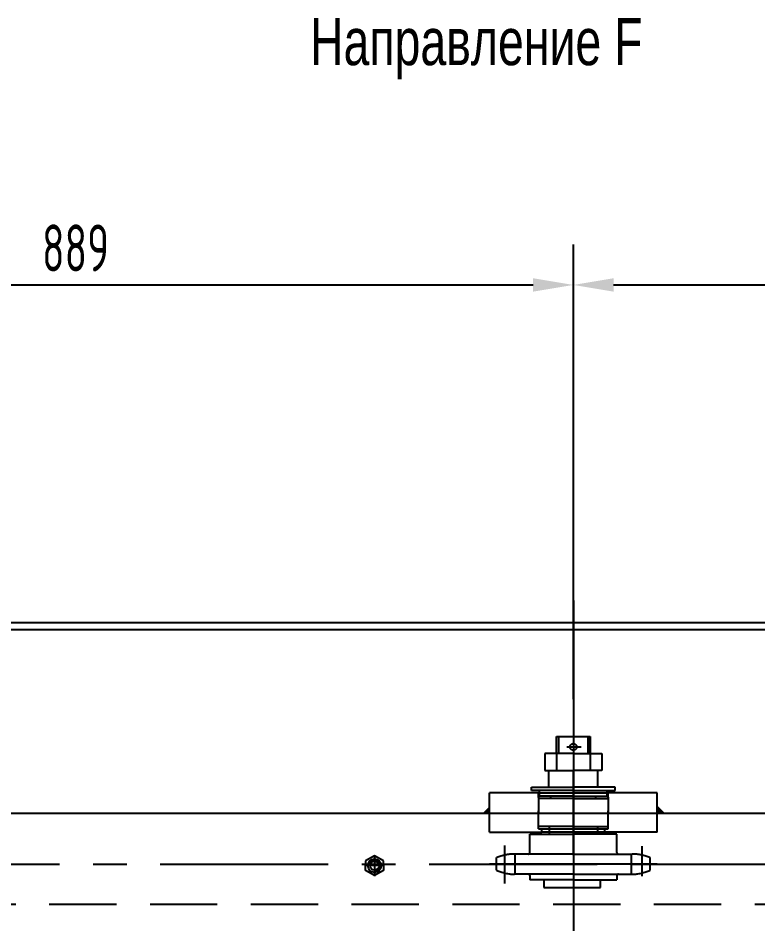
# Model space of a CAD drawing. Header units: millimetres. Extents: x 0 to 10092, y -1 to 7128.
# Drawn here: x 3126 to 3786, y 2384 to 3193 of the extents above; entities that cross this region are included whole.
import ezdxf
from ezdxf.enums import TextEntityAlignment as Align

# ---------------------------------------------------------------- set-up
doc = ezdxf.new("R2010")
doc.units = ezdxf.units.MM
doc.header["$LTSCALE"] = 120
doc.linetypes.add('F', pattern=[0.75, 0.5, -0.25])
doc.linetypes.add('G', pattern=[2, 1.25, -0.25, 0.25, -0.25])
for name, color, linetype in [('01', 7, 'Continuous'), ('02', 1, 'Continuous'), ('04', 2, 'F'), ('05', 4, 'G'), ('08', 1, 'Continuous')]:
    doc.layers.add(name, color=color, linetype=linetype)
doc.styles.get("Standard").update_dxf_attribs({"font": 'isocp', "width": 0.707, "bigfont": 'intecad.shx'})
doc.dimstyles.new('INTE', dxfattribs={"dimscale": 12, "dimtxt": 3.5, "dimasz": 3, "dimexe": 3, "dimexo": 0, "dimgap": 1, "dimtad": 1, "dimdec": 3, "dimdsep": 46, "dimtxsty": 'Standard', "dimcen": 0, "dimclrd": 1, "dimclre": 1, "dimclrt": 3, "dimaunit": 1, "dimadec": 0, "dimazin": 0, "dimtfac": 1, "dimtdec": 3, "dimtmove": 0, "dimatfit": 0, "dimfxl": 3, "dimarcsym": 0})

# ---------------------------------------------------------------- blocks, each defined once
blk = doc.blocks.new('*U59')
at = {"layer": '01'}
for p, q in [((0, 8.89), (-8, 4.27)), ((8, 4.27), (0, 8.89)), ((-8, 4.27), (-8, 0)), ((-8, -4.27), (-8, 0)), ((8, 0), (8, 4.27)), ((0, -8.89), (-8, -4.27)), ((8, -4.27), (0, -8.89)), ((8, 0), (8, -4.27))]:
    blk.add_line(p, q, dxfattribs=at)
blk.add_circle((0, 0), 4, dxfattribs=at)
at = {"layer": '02'}
blk.add_arc((0, 0), 5, 265.86816, 183.1341, dxfattribs=at)
at = {"layer": '05'}
for p, q in [((0, 9.43), (0, -9.4)), ((8.56, 0), (-8.82, 0))]:
    blk.add_line(p, q, dxfattribs=at)
blk = doc.blocks.new('nmnm')
at = {"layer": '04', "color": 2, "linetype": 'F'}
for p, q in [((2744.75, 3822.76), (2744.75, 3838.13)), ((2744.75, 3822.76), (2744.75, 3838.13)), ((2744.75, 3838.13), (2774.75, 3838.13)), ((2746.75, 3822.76), (2746.75, 3838.13)), ((2772.75, 3838.13), (2772.75, 3822.76)), ((2774.75, 3822.76), (2774.75, 3838.13)), ((2774.75, 3838.13), (2774.75, 3822.76)), ((2753.81, 3828.76), (2766.83, 3828.76)), ((2759.75, 3822.76), (2734.33, 3822.76)), ((2734.33, 3822.76), (2734.33, 3807.76)), ((2744.75, 3822.76), (2744.75, 3807.76)), ((2759.75, 3823.82), (2759.75, 3806.71)), ((2759.75, 3822.76), (2785.18, 3822.76)), ((2774.75, 3822.76), (2774.75, 3807.76)), ((2785.18, 3822.76), (2785.18, 3807.76)), ((2734.33, 3807.76), (2759.75, 3807.76)), ((2737.75, 3792.77), (2737.75, 3807.76)), ((2785.18, 3807.76), (2759.75, 3807.76)), ((2781.75, 3792.77), (2781.75, 3807.76)), ((2722.41, 3789.77), (2722.41, 3792.77)), ((2722.41, 3792.77), (2759.75, 3792.77)), ((2759.75, 3789.77), (2722.41, 3789.77)), ((2729.41, 3784.76), (2729.41, 3789.77)), ((2729.41, 3784.76), (2729.41, 3788.77)), ((2797.09, 3792.77), (2759.75, 3792.77)), ((2759.75, 3789.77), (2797.09, 3789.77)), ((2790.09, 3784.76), (2790.09, 3789.77)), ((2790.09, 3784.76), (2790.09, 3788.77)), ((2797.09, 3789.77), (2797.09, 3792.77)), ((2728.75, 3782.76), (2728.75, 3771.76)), ((2759.75, 3782.76), (2728.75, 3782.76)), ((2739.75, 3784.76), (2729.41, 3784.76)), ((2759.75, 3784.76), (2729.41, 3784.76)), ((2739.75, 3782.76), (2739.75, 3784.76)), ((2759.75, 3784.76), (2790.09, 3784.76)), ((2759.75, 3784.76), (2790.09, 3784.76)), ((2759.75, 3782.76), (2790.75, 3782.76)), ((2779.75, 3782.76), (2779.75, 3784.76)), ((2790.75, 3782.76), (2790.75, 3771.76)), ((2728.75, 3757.76), (2728.75, 3771.76)), ((2790.75, 3757.76), (2790.75, 3771.76)), ((2759.75, 3757.76), (2728.75, 3757.76)), ((2738.26, 3757.76), (2738.26, 3750.76)), ((2759.75, 3757.76), (2790.75, 3757.76)), ((2781.24, 3757.76), (2781.24, 3750.76)), ((2720.79, 3734.38), (2720.79, 3750.76)), ((2720.79, 3750.76), (2742.25, 3750.76)), ((2742.25, 3750.76), (2759.75, 3750.76)), ((2742.25, 3750.76), (2759.75, 3750.76)), ((2798.71, 3750.76), (2759.75, 3750.76)), ((2777.25, 3750.76), (2759.75, 3750.76)), ((2798.71, 3734.38), (2798.71, 3750.76)), ((2798.71, 3734.38), (2798.71, 3750.76)), ((2698.41, 3740.89), (2698.41, 3706.79)), ((2821.09, 3713.35), (2821.09, 3740.04)), ((2691.25, 3718.61), (2691.25, 3729.91)), ((2759.75, 3733.11), (2707.13, 3733.11)), ((2707.94, 3715.15), (2707.94, 3733.11)), ((2759.75, 3733.11), (2812.38, 3733.11)), ((2811.56, 3715.15), (2811.56, 3733.11)), ((2828.25, 3718.61), (2828.25, 3729.91)), ((2759.75, 3715.15), (2707.13, 3715.15)), ((2720.79, 3713.88), (2720.79, 3710.15)), ((2759.75, 3715.15), (2812.38, 3715.15)), ((2798.71, 3713.88), (2798.71, 3710.15)), ((2798.71, 3713.88), (2798.71, 3710.15)), ((2759.75, 3710.15), (2720.79, 3710.15)), ((2733.44, 3710.15), (2733.44, 3703.14)), ((2759.75, 3710.15), (2798.71, 3710.15)), ((2784.13, 3703.14), (2784.13, 3710.15)), ((2733.44, 3703.14), (2784.13, 3703.14))]:
    blk.add_line(p, q, dxfattribs=at)
blk.add_circle((2759.75, 3828.76), 3, dxfattribs=at)
for centre, radius, start, end in [((2706.55, 3694.9), 38.21, 89.13662, 113.6054), ((2719.52, 3734.38), 1.27, 270, 0), ((2799.98, 3734.38), 1.27, 180, 270), ((2812.97, 3695.01), 38.1, 66.35987, 90.8982), ((2707.12, 3753.25), 38.1, 245.38443, 270.00795), ((2719.52, 3713.88), 1.27, 0, 90), ((2799.98, 3713.88), 1.27, 90, 180), ((2812.38, 3753.25), 38.1, 269.99205, 294.61557)]:
    blk.add_arc(centre, radius, start, end, dxfattribs=at)
at = {"layer": '05', "color": 4, "linetype": 'G'}
blk.add_line((2759.75, 3842.31), (2759.75, 3698.05), dxfattribs=at)
at = {"layer": '05'}
blk.add_line((2834.74, 3724.13), (2684.7, 3724.13), dxfattribs=at)
at = {"layer": '04', "color": 2, "linetype": 'F', "width": 0.605172}
blk.add_text('●', height=1.5, dxfattribs=at).set_placement((2756.93, 3829.35), (2757.83, 3829.35), align=Align.FIT)
blk = doc.blocks.new('*D110')
at = {"layer": '08', "color": 1, "lineweight": -2}
for p, q in [((2732.34, 2584.57), (2732.34, 2990.44)), ((3621.34, 2584.57), (3621.34, 2990.44)), ((2768.34, 2954.44), (3585.34, 2954.44))]:
    blk.add_line(p, q, dxfattribs=at)
at = {"layer": '08', "color": 1}
for points in [[(2768.34, 2960.44), (2768.34, 2948.44), (2732.34, 2954.44)], [(3585.34, 2960.44), (3585.34, 2948.44), (3621.34, 2954.44)]]:
    blk.add_solid(points, dxfattribs=at)
at = {"layer": 'Defpoints', "color": 0}
for p in [(3621.34, 2954.44), (2732.34, 2584.57), (3621.34, 2584.57)]:
    blk.add_point(p, dxfattribs=at)
at = {"layer": '08', "color": 3, "insert": (3176.84, 2987.44), "char_height": 42, "attachment_point": 5}
blk.add_mtext('889', dxfattribs=at)
blk = doc.blocks.new('*D111')
at = {"layer": '08', "color": 1, "lineweight": -2}
for p, q in [((3621.34, 2716.25), (3621.34, 2990.44)), ((4510.34, 2555.46), (4510.34, 2990.44)), ((3657.34, 2954.44), (4474.34, 2954.44))]:
    blk.add_line(p, q, dxfattribs=at)
at = {"layer": '08', "color": 1}
for points in [[(3657.34, 2960.44), (3657.34, 2948.44), (3621.34, 2954.44)], [(4474.34, 2960.44), (4474.34, 2948.44), (4510.34, 2954.44)]]:
    blk.add_solid(points, dxfattribs=at)
at = {"layer": 'Defpoints', "color": 0}
for p in [(4510.34, 2954.44), (3621.34, 2716.25), (4510.34, 2555.46)]:
    blk.add_point(p, dxfattribs=at)
at = {"layer": '08', "color": 3, "insert": (4065.84, 2987.44), "char_height": 42, "attachment_point": 5}
blk.add_mtext('889', dxfattribs=at)

msp = doc.modelspace()

# ---------------------------------------------------------------- hatches: boundary and pattern name
at = {"layer": '04', "linetype": 'F'}
for points in [[(3540.4387, 2482.9099), (3546.3418, 2482.9099), (3546.3418, 2488.7407)], [(3540.4387, 2482.9099), (3546.3418, 2482.9099), (3546.3418, 2488.7407)], [(3696.3418, 2488.7407), (3702.2449, 2482.9099), (3696.3418, 2482.9099)], [(3696.3418, 2488.7407), (3702.2449, 2482.9099), (3696.3418, 2482.9099)]]:
    msp.add_hatch(color=2, dxfattribs=at).paths.add_polyline_path(points)

# ---------------------------------------------------------------- linework, layer by layer
at = {"layer": '01', "color": 7, "linetype": 'Continuous'}
for p, q in [((1533.8418, 2652.9099), (5708.8418, 2652.9099)), ((1533.8418, 2646.9099), (5708.8418, 2646.9099)), ((1503.8418, 2482.9099), (5738.8418, 2482.9099))]:
    msp.add_line(p, q, dxfattribs=at)
at = {"layer": '01'}
msp.add_circle((3443.8418, 2435.9099), 6, dxfattribs=at)
at = {"layer": '04', "color": 2, "linetype": 'F'}
for p, q in [((3621.3418, 2445.3819), (3621.3418, 2520.2377)), ((3590.3418, 2500.9099), (3546.3418, 2500.9099)), ((3546.3418, 2482.9099), (3546.3418, 2500.9099)), ((3590.3418, 2500.9099), (3546.3418, 2500.9099)), ((3546.3418, 2482.9099), (3546.3418, 2500.9099)), ((3590.3418, 2496.8083), (3590.3418, 2500.9099)), ((3590.3418, 2500.9099), (3652.3418, 2500.9099)), ((3590.3418, 2496.8083), (3590.3418, 2500.9099)), ((3590.3418, 2500.9099), (3652.3418, 2500.9099)), ((3621.3418, 2482.9083), (3621.3418, 2500.9083)), ((3621.3418, 2482.9083), (3621.3418, 2500.9083)), ((3696.3418, 2500.9099), (3652.3418, 2500.9099)), ((3652.3418, 2496.8083), (3652.3418, 2500.9099)), ((3696.3418, 2500.9099), (3652.3418, 2500.9099)), ((3652.3418, 2496.8083), (3652.3418, 2500.9099)), ((3696.3418, 2482.9099), (3696.3418, 2500.9099)), ((3696.3418, 2482.9099), (3696.3418, 2500.9099)), ((3590.3418, 2496.9083), (3590.3418, 2482.9083)), ((3590.3418, 2496.9083), (3590.3418, 2482.9083)), ((3652.3418, 2496.9083), (3652.3418, 2482.9083)), ((3652.3418, 2496.9083), (3652.3418, 2482.9083)), ((3546.3418, 2465.9099), (3546.3418, 2482.9099)), ((3546.3418, 2482.9099), (3696.3418, 2482.9099)), ((3546.3418, 2465.9099), (3546.3418, 2482.9099)), ((3546.3418, 2482.9099), (3696.3418, 2482.9099)), ((3621.3418, 2486.6414), (3621.3418, 2471.6534)), ((3621.3418, 2486.6414), (3621.3418, 2471.6534)), ((3702.2449, 2482.9099), (3696.3418, 2488.7407)), ((3702.2449, 2482.9099), (3696.3418, 2488.7407)), ((3696.3418, 2465.9099), (3696.3418, 2482.9099)), ((3696.3418, 2465.9099), (3696.3418, 2482.9099)), ((3590.3418, 2468.9083), (3590.3418, 2482.9083)), ((3590.3418, 2468.9083), (3590.3418, 2482.9083)), ((3621.3418, 2482.9083), (3621.3418, 2464.9083)), ((3621.3418, 2482.9083), (3621.3418, 2464.9083)), ((3652.3418, 2468.9083), (3652.3418, 2482.9083)), ((3652.3418, 2468.9083), (3652.3418, 2482.9083)), ((3590.3418, 2468.9083), (3593.2653, 2468.9083)), ((3590.3418, 2468.9083), (3593.2653, 2468.9083)), ((3593.2653, 2465.9099), (3593.2653, 2468.9083)), ((3593.2653, 2468.9083), (3649.4183, 2468.9083)), ((3593.2653, 2465.9099), (3593.2653, 2468.9083)), ((3593.2653, 2468.9083), (3649.4183, 2468.9083)), ((3638.8418, 2468.9083), (3652.3418, 2468.9083)), ((3638.8418, 2468.9083), (3652.3418, 2468.9083)), ((3649.4183, 2465.9099), (3649.4183, 2468.9083)), ((3649.4183, 2465.9099), (3649.4183, 2468.9083)), ((3546.3418, 2465.9099), (3593.2653, 2465.9099)), ((3546.3418, 2465.9099), (3593.2653, 2465.9099)), ((3649.4183, 2465.9099), (3593.2653, 2465.9099)), ((3649.4183, 2465.9099), (3593.2653, 2465.9099)), ((3696.3418, 2465.9099), (3649.4183, 2465.9099)), ((3696.3418, 2465.9099), (3649.4183, 2465.9099)), ((1803.3418, 2401.4099), (5439.3418, 2401.4099))]:
    msp.add_line(p, q, dxfattribs=at)
at = {"layer": '05', "color": 4, "linetype": 'G'}
for p, q in [((3621.3418, 2672.7571), (3621.3418, 1018.9463)), ((3621.3418, 2445.3819), (3621.3418, 2520.2377)), ((3692.3109, 2437.1313), (4195.5479, 2437.1313))]:
    msp.add_line(p, q, dxfattribs=at)
at = {"layer": '05'}
msp.add_line((1812.5029, 2437.2734), (5423.262, 2437.2734), dxfattribs=at)

# ---------------------------------------------------------------- block references
at = {"layer": '01'}
msp.add_blockref('*U59', (3443.8418, 2435.9099), dxfattribs=at)
at = {"layer": '05'}
msp.add_blockref('nmnm', (861.5916, -1286.8533), dxfattribs=at)

# ---------------------------------------------------------------- texts
at = {"layer": '01', "insert": (3386.2165, 3192.6752), "char_height": 42, "attachment_point": 1}
msp.add_mtext('{\\fArial|b0|i0|c204|p34;\\C3;Направление \\fArial|b0|i0|c0|p34;F}', dxfattribs=at)

# ---------------------------------------------------------------- dimensions: what is measured, and where the dimension line sits
at = {"layer": '08'}
for base, p1, p2, picture, middle in [((3621.3418, 2954.4384), (2732.3418, 2584.5706), (3621.3418, 2584.5706), '*D110', (3176.8418, 2987.4384)), ((4510.3418, 2954.4384), (3621.3418, 2716.2528), (4510.3418, 2555.4577), '*D111', (4065.8418, 2987.4384))]:
    dim = msp.add_linear_dim(base=base, p1=p1, p2=p2, dimstyle='INTE', dxfattribs=at)
    dim.commit()
    dim.dimension.update_dxf_attribs({"geometry": picture, "text_midpoint": middle})

doc.saveas('drawing.dxf')
